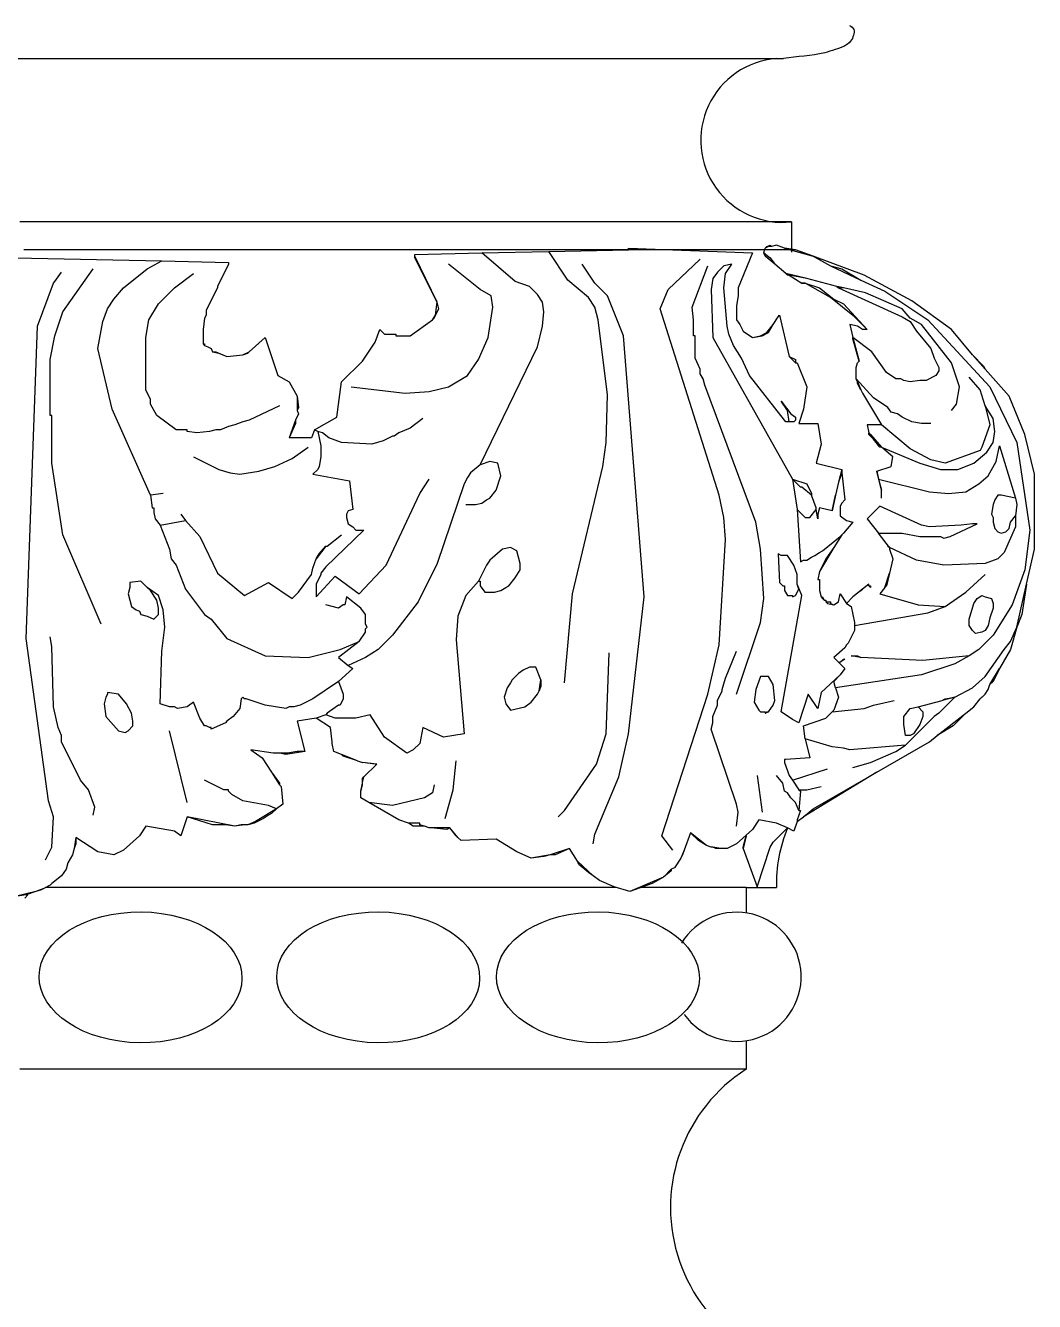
# Model space of a CAD drawing. Header units: millimetres. Extents: x 4238 to 14021, y -44 to 5418.
# Drawn here: x 4772.4 to 4939.1, y 1836.2 to 2047 of the extents above; entities that cross this region are included whole.
import ezdxf

# ---------------------------------------------------------------- set-up
doc = ezdxf.new("R2010")
doc.units = ezdxf.units.MM
doc.layers.add('cad-block.com', color=250, linetype='Continuous')

# ---------------------------------------------------------------- blocks, each defined once
blk = doc.blocks.new('street clock_side_cad-block.com')
at = {"color": 0}
for p, q in [((-126.17, 921.81), (126.17, 921.81)), ((127.5, 894.81), (0, 894.81)), ((127.5, 894.81), (127.5, 889.81)), ((128.16, 890.21), (0.66, 890.21)), ((76.32, 889.69), (87.37, 889.95)), ((87.37, 889.95), (100.53, 890.21)), ((90.53, 885.21), (87.37, 889.95)), ((100.53, 890.21), (100.53, 890.48)), ((100.53, 890.48), (121.05, 889.69)), ((122.9, 889.69), (123.16, 890.48)), ((123.69, 890.74), (123.16, 890.48)), ((123.16, 890.48), (123.42, 890.74)), ((123.42, 890.74), (123.95, 891)), ((124.21, 890.74), (123.69, 890.74)), ((123.95, 891), (124.21, 890.74)), ((125, 891), (124.21, 890.74)), ((126.32, 890.48), (125, 891)), ((126.32, 890.48), (131.06, 889.16)), ((128.16, 890.21), (126.32, 890.48)), ((131.06, 889.16), (128.16, 890.21)), ((-0.79, 888.9), (23.42, 888.37)), ((21.05, 887.06), (23.42, 888.37)), ((23.42, 888.37), (34.47, 888.11)), ((34.47, 887.85), (32.63, 884.16)), ((34.47, 888.11), (34.47, 887.85)), ((65.26, 889.43), (76.32, 889.69)), ((65.26, 889.16), (65.26, 889.43)), ((68.95, 881.53), (65.26, 889.16)), ((65.26, 888.9), (65.26, 889.16)), ((68.95, 881.53), (65.26, 888.9)), ((76.05, 883.64), (70.79, 887.85)), ((81.84, 884.95), (76.32, 889.69)), ((95, 884.69), (92.9, 887.85)), ((107.11, 883.64), (112.37, 888.64)), ((117.63, 887.85), (116.32, 887.58)), ((116.58, 886.27), (117.63, 887.85)), ((121.05, 889.69), (118.69, 883.9)), ((123.16, 889.16), (122.9, 889.69)), ((122.9, 889.69), (123.95, 888.9)), ((124.74, 887.85), (123.16, 889.16)), ((123.95, 888.9), (124.74, 887.85)), ((126.58, 886.27), (124.74, 887.85)), ((131.06, 889.16), (133.95, 887.58)), ((139.48, 886), (131.06, 889.16)), ((5.78, 884.95), (6.84, 886.53)), ((7.1, 879.95), (12.1, 887.06)), ((17.1, 883.9), (21.05, 887.06)), ((25.52, 883.9), (28.68, 886.27)), ((111.05, 880.74), (113.69, 887.58)), ((115.26, 886.53), (114.48, 885.48)), ((116.32, 887.58), (115.26, 886.53)), ((116.32, 883.9), (116.58, 886.27)), ((130, 885.48), (126.58, 886.27)), ((126.58, 886.27), (127.11, 886)), ((126.84, 886), (126.58, 886.27)), ((127.11, 886), (126.84, 886)), ((130, 885.48), (127.11, 886)), ((127.11, 886), (129.21, 884.69)), ((133.95, 887.58), (138.95, 885.21)), ((133.95, 887.58), (135.79, 887.06)), ((135.79, 887.06), (138.95, 885.21)), ((147.37, 881.79), (139.48, 886)), ((2.89, 877.58), (5.52, 884.69)), ((5.52, 884.69), (5.78, 884.95)), ((15.52, 882.06), (17.1, 883.9)), ((22.89, 881.27), (25.52, 883.9)), ((32.63, 883.9), (30.79, 880.21)), ((32.63, 884.16), (32.63, 883.9)), ((77.89, 882.58), (76.05, 883.64)), ((84.21, 884.16), (81.84, 884.95)), ((85.53, 882.85), (84.21, 884.16)), ((93.95, 882.32), (90.53, 885.21)), ((97.11, 882.58), (95, 884.69)), ((105.79, 880.48), (107.11, 883.64)), ((114.48, 885.48), (114.21, 883.64)), ((114.21, 883.64), (114.48, 875.74)), ((116.84, 877.58), (116.32, 883.9)), ((118.69, 883.9), (118.69, 882.58)), ((129.74, 884.69), (129.21, 884.69)), ((129.21, 884.69), (129.74, 884.69)), ((133.95, 882.32), (129.74, 884.69)), ((129.74, 884.69), (132.11, 883.9)), ((135, 884.16), (130, 885.48)), ((132.11, 883.9), (134.48, 882.06)), ((136.06, 883.9), (135, 884.16)), ((135, 884.16), (135.27, 883.9)), ((135.79, 883.9), (135.27, 883.9)), ((135.27, 883.9), (145.79, 879.16)), ((136.06, 883.9), (135.79, 883.9)), ((139.74, 883.11), (136.06, 883.9)), ((138.95, 885.21), (142.9, 883.37)), ((14.47, 880.48), (15.52, 882.06)), ((68.68, 879.42), (68.95, 881.53)), ((69.21, 880.48), (68.95, 881.53)), ((78.16, 880.74), (77.89, 882.58)), ((86.32, 881.53), (85.53, 882.85)), ((86.58, 879.95), (86.32, 881.53)), ((95, 880.74), (93.95, 882.32)), ((99.74, 876), (97.11, 882.58)), ((118.69, 882.58), (118.42, 881)), ((137.9, 879.16), (133.95, 882.32)), ((134.48, 882.06), (136.06, 881.27)), ((145.79, 880.48), (139.74, 883.11)), ((142.9, 883.37), (150, 878.64)), ((153.95, 877.06), (147.37, 881.79)), ((5.78, 876), (7.1, 879.95)), ((13.68, 878.37), (14.47, 880.48)), ((21.31, 878.64), (22.89, 881.27)), ((30.79, 879.42), (30.52, 878.9)), ((30.79, 880.21), (30.79, 879.42)), ((68.16, 878.64), (68.68, 879.42)), ((68.42, 878.9), (68.68, 879.42)), ((68.68, 879.42), (69.21, 880.48)), ((77.37, 875.74), (78.16, 880.74)), ((86.32, 877.58), (86.58, 879.95)), ((95.53, 878.64), (95, 880.74)), ((115.53, 849.69), (105.79, 880.48)), ((111.32, 878.64), (111.05, 880.74)), ((118.42, 881), (118.42, 878.64)), ((125.27, 879.16), (125.53, 879.42)), ((125.53, 879.42), (127.11, 872.58)), ((136.06, 881.27), (140, 877.06)), ((147.11, 878.9), (145.79, 880.48)), ((1.05, 826), (2.89, 877.58)), ((12.89, 873.9), (13.68, 878.37)), ((20.79, 875.74), (21.31, 878.64)), ((30.52, 878.9), (30.26, 877.06)), ((64.47, 876), (68.16, 878.64)), ((68.16, 878.64), (68.42, 878.9)), ((85.53, 874.16), (86.32, 877.58)), ((97.11, 866.27), (95.53, 878.64)), ((111.32, 876), (111.32, 878.64)), ((117.11, 876.27), (116.84, 877.58)), ((118.42, 878.64), (118.95, 877.85)), ((118.95, 877.85), (119.48, 876.79)), ((123.42, 876.53), (124.48, 877.85)), ((123.69, 876.53), (124.48, 877.85)), ((124.48, 877.85), (125.27, 879.16)), ((138.42, 877.58), (137.11, 877.85)), ((137.11, 877.85), (137.63, 875.74)), ((140, 877.06), (137.9, 879.16)), ((139.21, 877.06), (138.42, 877.58)), ((145.79, 879.16), (147.11, 878.37)), ((148.95, 877.85), (147.11, 878.9)), ((147.11, 878.37), (148.16, 876.79)), ((153.95, 871.53), (148.95, 877.85)), ((150, 878.64), (160.27, 867.58)), ((5, 872.06), (5.78, 876)), ((20.79, 867.06), (20.79, 875.74)), ((30.26, 877.06), (30.26, 874.69)), ((37.89, 873.37), (40.52, 875.74)), ((40.52, 875.74), (42.63, 869.42)), ((58.68, 874.95), (59.47, 877.06)), ((59.47, 877.06), (60.26, 876.27)), ((60.26, 876.27), (62.1, 876.27)), ((62.1, 876.27), (62.1, 876)), ((62.1, 876), (64.47, 876)), ((75.79, 872.06), (77.37, 875.74)), ((103.16, 832.84), (99.74, 876)), ((111.58, 876), (111.32, 876)), ((111.58, 872.32), (111.58, 876)), ((114.48, 875.74), (127.63, 852.32)), ((117.9, 874.42), (117.11, 876.27)), ((119.48, 876.79), (121.05, 875.74)), ((121.05, 875.74), (122.37, 876)), ((121.05, 875.74), (122.63, 876)), ((122.37, 876), (123.42, 876.53)), ((122.63, 876), (123.69, 876.53)), ((137.63, 875.48), (137.63, 875.74)), ((137.63, 875.74), (138.69, 871.79)), ((140.79, 873.37), (137.63, 875.74)), ((138.69, 871.79), (137.63, 875.48)), ((140, 877.06), (139.21, 877.06)), ((148.16, 876.79), (150.53, 873.9)), ((157.37, 872.85), (153.95, 877.06)), ((15.26, 863.9), (12.89, 873.9)), ((30.26, 874.69), (30.52, 874.42)), ((30.26, 874.69), (30.52, 874.69)), ((30.52, 874.69), (30.52, 874.42)), ((30.52, 874.42), (31.05, 874.16)), ((31.05, 874.16), (31.58, 873.9)), ((31.58, 873.9), (31.84, 873.37)), ((31.84, 873.37), (32.37, 873.37)), ((31.84, 873.37), (32.89, 873.11)), ((32.37, 873.37), (34.21, 872.58)), ((32.89, 873.11), (34.21, 872.58)), ((36.84, 872.85), (37.89, 873.37)), ((36.84, 872.85), (37.63, 873.11)), ((37.63, 873.11), (37.89, 873.37)), ((56.58, 871.79), (58.68, 874.95)), ((76.05, 854.69), (85.53, 874.16)), ((119.21, 872.32), (117.9, 874.42)), ((143.16, 869.95), (140.79, 873.37)), ((150.53, 873.9), (151.06, 872.32)), ((5, 862.84), (5, 872.06)), ((34.21, 872.58), (36.84, 872.85)), ((53.16, 868.37), (56.58, 871.79)), ((73.95, 869.42), (75.79, 872.06)), ((112.37, 870.48), (111.58, 872.32)), ((120.53, 869.42), (119.21, 872.32)), ((127.11, 872.58), (128.16, 872.06)), ((127.11, 872.58), (128.16, 871.53)), ((128.16, 872.06), (128.16, 871.53)), ((128.16, 871.53), (128.42, 871.53)), ((128.42, 871.53), (130, 867.58)), ((138.16, 870.74), (138.42, 871.53)), ((138.42, 871.53), (138.69, 871.79)), ((151.06, 872.32), (151.85, 870.74)), ((155.27, 867.58), (153.95, 871.53)), ((159.48, 870.48), (157.37, 872.85)), ((157.37, 872.85), (159.21, 871)), ((159.21, 871), (159.48, 870.48)), ((42.63, 869.42), (44.47, 868.37)), ((70.79, 867.58), (73.95, 869.42)), ((112.37, 869.69), (112.37, 870.48)), ((112.9, 868.9), (112.37, 869.69)), ((113.16, 867.85), (112.9, 868.9)), ((126.32, 862.06), (120.53, 869.42)), ((138.16, 868.9), (138.16, 870.74)), ((138.42, 868.37), (138.16, 868.9)), ((141.06, 865.74), (138.16, 868.9)), ((144.74, 868.9), (143.16, 869.95)), ((145.53, 868.9), (144.74, 868.9)), ((146.06, 868.63), (145.53, 868.9)), ((151.32, 869.42), (149.74, 868.63)), ((151.85, 870.21), (151.32, 869.42)), ((151.85, 870.74), (151.85, 870.21)), ((158.69, 867.06), (156.85, 869.16)), ((163.43, 866), (159.48, 870.48)), ((21.58, 865.48), (20.79, 867.06)), ((44.47, 868.37), (45.79, 866)), ((52.37, 862.58), (53.16, 868.37)), ((54.74, 867.58), (63.68, 866.53)), ((63.68, 866.53), (67.63, 866.79)), ((67.63, 866.79), (70.79, 867.58)), ((121.58, 845.21), (113.16, 867.85)), ((130, 867.58), (129.48, 863.9)), ((138.42, 868.11), (138.42, 868.37)), ((138.42, 868.37), (138.95, 867.06)), ((138.95, 867.06), (138.42, 868.11)), ((138.95, 867.06), (139.21, 866.53)), ((147.11, 868.37), (146.06, 868.63)), ((148.69, 868.63), (147.11, 868.37)), ((149.74, 868.63), (148.69, 868.63)), ((154.74, 864.69), (155.27, 867.58)), ((159.48, 864.42), (158.69, 867.06)), ((160.27, 867.58), (164.74, 858.37)), ((21.58, 864.69), (21.58, 865.48)), ((22.63, 862.84), (21.58, 864.69)), ((45.79, 866), (46.05, 864.16)), ((45.79, 866), (45.79, 863.63)), ((96.84, 858.37), (97.11, 866.27)), ((126.84, 863.63), (125.79, 865.21)), ((125.79, 865.21), (127.37, 863.11)), ((139.21, 866.53), (142.37, 861.27)), ((143.42, 864.16), (141.06, 865.74)), ((153.95, 863.63), (154.74, 864.69)), ((166.06, 859.69), (163.43, 866)), ((5.26, 862.84), (5, 862.84)), ((5.26, 854.95), (5.26, 862.84)), ((21.58, 849.69), (15.26, 863.9)), ((25.79, 860.48), (22.63, 862.84)), ((42.89, 864.42), (37.89, 862.06)), ((46.05, 863.11), (45.52, 862.06)), ((46.05, 864.16), (45.79, 863.63)), ((45.79, 863.63), (46.05, 863.11)), ((48.68, 860.48), (52.37, 862.58)), ((127.11, 861.79), (126.84, 863.63)), ((127.37, 863.11), (128.16, 862.58)), ((128.16, 862.58), (128.16, 862.06)), ((129.48, 863.9), (128.69, 861.53)), ((143.95, 863.37), (143.42, 864.16)), ((145, 863.11), (143.95, 863.37)), ((145.79, 862.58), (145, 863.11)), ((147.37, 861.79), (145.79, 862.58)), ((159.48, 864.42), (160.27, 861.27)), ((160.79, 862.32), (159.48, 864.42)), ((27.63, 860.48), (25.79, 860.48)), ((27.63, 860.21), (27.63, 860.48)), ((32.37, 860.48), (31.31, 860.21)), ((33.15, 860.48), (32.37, 860.48)), ((34.47, 861), (33.15, 860.48)), ((35.52, 861.27), (34.47, 861)), ((36.84, 861.79), (35.52, 861.27)), ((37.89, 862.06), (36.84, 861.79)), ((45.52, 862.06), (44.47, 859.16)), ((45.52, 861.53), (44.47, 859.16)), ((45.52, 862.06), (45.52, 861.53)), ((48.68, 860.48), (48.16, 859.16)), ((49.21, 860.21), (48.68, 860.48)), ((64.47, 860.74), (62.63, 859.95)), ((66.58, 862.32), (64.47, 860.74)), ((126.58, 861.79), (126.32, 862.06)), ((127.11, 861.79), (126.58, 861.79)), ((127.9, 861.79), (127.11, 861.79)), ((128.16, 862.06), (127.9, 861.79)), ((128.69, 861.53), (131.84, 861.53)), ((131.84, 861.53), (132.37, 858.11)), ((142.37, 861.27), (140, 861.27)), ((140, 861.27), (140.27, 859.95)), ((147.11, 857.32), (142.37, 861.27)), ((148.95, 861.53), (147.37, 861.79)), ((150.53, 861.53), (148.95, 861.53)), ((160.27, 861.27), (158.95, 857.58)), ((161.06, 860.21), (160.79, 862.32)), ((29.21, 859.95), (27.63, 860.21)), ((31.31, 860.21), (29.21, 859.95)), ((48.16, 859.16), (44.47, 859.16)), ((49.21, 860.21), (49.73, 857.84)), ((50, 859.95), (49.21, 860.21)), ((51.05, 859.16), (50, 859.95)), ((53.16, 858.37), (51.05, 859.16)), ((58.16, 858.11), (53.16, 858.37)), ((60, 858.63), (58.16, 858.11)), ((61.58, 859.42), (60, 858.63)), ((61.84, 859.42), (61.58, 859.42)), ((62.63, 859.95), (61.84, 859.42)), ((96.32, 854.42), (96.84, 858.37)), ((140.27, 859.69), (140.27, 859.95)), ((140.27, 859.95), (140.53, 859.69)), ((141.06, 858.9), (140.27, 859.69)), ((140.53, 859.69), (142.37, 857.58)), ((142.11, 857.58), (141.06, 858.9)), ((159.74, 856.79), (160.79, 858.37)), ((160.79, 858.37), (161.06, 860.21)), ((164.74, 858.37), (166.85, 843.9)), ((167.64, 853.11), (166.06, 859.69)), ((45, 855.74), (47.63, 857.58)), ((49.73, 857.84), (49.73, 856)), ((132.37, 858.11), (131.58, 854.95)), ((142.37, 857.58), (142.11, 857.58)), ((144.21, 856), (142.37, 857.58)), ((142.37, 857.58), (148.69, 854.95)), ((150.53, 855.48), (147.11, 857.32)), ((158.69, 857.06), (152.9, 854.95)), ((157.64, 854.95), (159.74, 856.79)), ((158.95, 857.58), (158.69, 857.06)), ((161.32, 855.21), (161.85, 857.84)), ((161.85, 857.84), (164.48, 849.16)), ((7.1, 843.11), (5.26, 854.95)), ((28.68, 856), (32.89, 853.9)), ((39.47, 853.63), (42.1, 854.42)), ((42.1, 854.42), (45, 855.74)), ((49.47, 854.42), (49.21, 853.9)), ((49.73, 856), (49.47, 854.42)), ((76.05, 854.69), (74.47, 853.37)), ((77.63, 855.21), (76.05, 854.69)), ((78.95, 854.95), (77.63, 855.21)), ((79.47, 852.84), (78.95, 854.95)), ((91.32, 833.37), (96.32, 854.42)), ((131.58, 854.95), (135.79, 853.9)), ((141.58, 853.63), (143.95, 854.42)), ((143.95, 854.42), (144.21, 856)), ((148.69, 854.95), (152.11, 853.9)), ((152.9, 854.95), (150.53, 855.48)), ((155, 853.9), (157.64, 854.95)), ((160, 852.84), (161.32, 855.21)), ((32.89, 853.9), (34.73, 853.37)), ((34.73, 853.37), (36.31, 853.11)), ((36.31, 853.11), (39.47, 853.63)), ((49.21, 853.9), (48.42, 853.11)), ((48.42, 853.11), (54.47, 852.05)), ((54.47, 852.05), (55, 847.32)), ((66.05, 849.95), (67.63, 852.32)), ((73.95, 852.58), (73.42, 851.53)), ((74.47, 853.37), (73.95, 852.58)), ((78.68, 850.48), (79.47, 852.84)), ((128.95, 851), (127.63, 852.32)), ((127.63, 852.32), (130, 851.53)), ((127.63, 852.32), (128.42, 847.32)), ((135.27, 851.79), (134.74, 849.69)), ((135.79, 853.9), (135.27, 851.79)), ((135.79, 853.37), (135.27, 851.79)), ((135.79, 853.9), (135.79, 853.37)), ((135.79, 853.37), (136.32, 848.9)), ((142.37, 850.48), (141.58, 853.63)), ((141.58, 853.63), (141.85, 852.32)), ((141.85, 852.32), (150.27, 850.21)), ((141.85, 852.32), (142.37, 850.48)), ((152.11, 853.9), (155, 853.9)), ((158.43, 851.53), (160, 852.84)), ((167.64, 840.74), (167.64, 853.11)), ((23.68, 849.95), (21.58, 849.69)), ((21.58, 849.69), (21.84, 847.58)), ((60.52, 838.11), (66.05, 849.95)), ((73.42, 851.53), (68.95, 838.37)), ((77.63, 849.16), (78.68, 850.48)), ((116.32, 846), (115.53, 849.69)), ((129.21, 851), (128.95, 851)), ((130.79, 849.69), (129.21, 851)), ((130, 851.53), (130.79, 849.95)), ((130.79, 849.95), (130.79, 849.69)), ((131.58, 847.58), (130.79, 849.69)), ((134.21, 847.05), (134.74, 849.69)), ((134.74, 849.69), (134.21, 847.05)), ((142.37, 849.16), (142.37, 850.48)), ((150.27, 850.21), (153.43, 849.95)), ((153.43, 849.95), (156.32, 850.21)), ((156.32, 850.21), (158.43, 851.53)), ((161.58, 849.69), (161.06, 848.9)), ((162.11, 849.69), (161.58, 849.69)), ((164.48, 849.16), (162.11, 849.69)), ((21.84, 847.58), (22.1, 847.58)), ((22.1, 847.58), (22.1, 846.79)), ((73.68, 848.11), (75.26, 848.11)), ((75.26, 848.11), (76.32, 848.37)), ((76.32, 848.37), (77.1, 848.9)), ((77.1, 848.9), (77.63, 849.16)), ((131.58, 847.32), (131.58, 847.58)), ((132.11, 847.58), (131.84, 846.53)), ((134.21, 847.05), (132.11, 847.58)), ((135.79, 848.37), (135.53, 847.84)), ((135.53, 847.84), (135.53, 846.26)), ((136.32, 848.9), (135.79, 848.37)), ((142.11, 847.84), (140, 845.74)), ((148.95, 844.69), (142.11, 847.84)), ((160.79, 848.11), (160.53, 846.53)), ((161.06, 848.9), (160.79, 848.11)), ((164.48, 849.16), (164.74, 848.11)), ((164.74, 848.11), (164.48, 846.26)), ((22.1, 846.79), (22.36, 845.74)), ((22.36, 845.74), (23.15, 844.69)), ((23.15, 844.69), (27.37, 845.48)), ((26.58, 846.53), (27.37, 845.48)), ((27.37, 845.48), (29.73, 842.84)), ((54.21, 847.05), (53.95, 846.53)), ((53.95, 846.53), (53.95, 846)), ((53.95, 846), (54.21, 844.95)), ((55, 847.32), (54.21, 847.05)), ((116.58, 842.32), (116.32, 846)), ((128.42, 847.32), (129.74, 846)), ((128.42, 847.32), (128.95, 838.63)), ((129.74, 846), (130.53, 846)), ((130.53, 846), (131.58, 847.32)), ((131.84, 845.74), (131.58, 847.32)), ((131.84, 846.53), (131.84, 845.74)), ((131.84, 845.74), (131.84, 846.53)), ((135.53, 846.26), (136.58, 845.48)), ((136.58, 845.48), (137.63, 845.21)), ((140, 845.74), (141.85, 843.37)), ((160.53, 846.53), (160.79, 846)), ((160.79, 846), (160.79, 845.21)), ((163.69, 845.21), (164.48, 846.26)), ((164.48, 846.26), (164.48, 844.42)), ((23.15, 844.69), (24.73, 840.74)), ((56.84, 843.9), (50.52, 837.84)), ((54.21, 844.95), (55, 844.42)), ((55, 844.42), (55.52, 843.9)), ((55.52, 843.9), (56.84, 843.9)), ((122.37, 840.74), (121.58, 845.21)), ((136.06, 843.37), (135.79, 843.11)), ((137.63, 845.21), (136.06, 843.37)), ((143.69, 841), (141.85, 843.37)), ((141.85, 843.37), (145.79, 843.37)), ((145.79, 843.37), (148.69, 842.84)), ((150.27, 844.42), (148.95, 844.69)), ((155.53, 844.69), (150.27, 844.42)), ((153.69, 842.84), (158.16, 844.95)), ((157.37, 844.95), (155.53, 844.69)), ((158.16, 844.95), (157.37, 844.95)), ((160.79, 845.21), (161.06, 844.16)), ((161.06, 844.16), (161.58, 843.63)), ((161.58, 843.63), (162.11, 843.37)), ((162.11, 843.37), (162.9, 843.63)), ((164.48, 844.42), (162.64, 840.21)), ((162.9, 843.63), (163.43, 844.16)), ((163.43, 844.16), (163.69, 845.21)), ((166.85, 843.9), (166.06, 837.32)), ((13.42, 828.37), (7.1, 843.11)), ((29.73, 842.84), (32.63, 836.79)), ((50.52, 841.26), (48.95, 839.16)), ((49.47, 839.95), (50.52, 841.26)), ((50.52, 841.26), (50.79, 841.26)), ((50.79, 841.26), (53.16, 843.11)), ((115.53, 824.95), (116.58, 842.32)), ((132.63, 840.48), (135.53, 842.84)), ((135.79, 843.11), (134.48, 841)), ((135.53, 842.84), (135.79, 843.11)), ((143.69, 841), (143.42, 841.26)), ((143.42, 841.26), (143.69, 841)), ((148.69, 842.84), (152.11, 842.84)), ((152.11, 842.84), (152.64, 842.58)), ((152.64, 842.58), (153.69, 842.84)), ((24.73, 840.74), (25, 839.16)), ((25, 839.16), (25.79, 838.11)), ((48.68, 838.37), (48.95, 839.16)), ((48.95, 839.16), (49.47, 839.95)), ((79.74, 840.74), (77.63, 838.9)), ((81.05, 841), (79.74, 840.74)), ((82.11, 840.48), (81.05, 841)), ((82.63, 838.37), (82.11, 840.48)), ((122.9, 832.58), (122.37, 840.74)), ((125.79, 839.69), (125.27, 839.95)), ((125.27, 839.95), (125.53, 835.21)), ((126.84, 839.69), (125.79, 839.69)), ((127.9, 838.11), (126.84, 839.69)), ((130, 838.9), (130.79, 839.42)), ((130.79, 839.42), (131.32, 839.69)), ((131.32, 839.69), (132.11, 840.21)), ((134.48, 841), (132.11, 837.05)), ((132.11, 840.21), (132.63, 840.48)), ((133.16, 839.16), (132.37, 837.58)), ((134.48, 841), (133.16, 839.16)), ((143.69, 841), (143.69, 840.74)), ((148.16, 838.9), (143.69, 841)), ((143.69, 840.74), (144.21, 839.16)), ((144.21, 839.16), (143.69, 836.79)), ((161.58, 839.16), (159.48, 838.37)), ((162.64, 840.21), (161.58, 839.16)), ((166.32, 834.95), (167.64, 840.74)), ((25.79, 838.11), (27.37, 834.16)), ((48.16, 836.53), (48.42, 837.58)), ((48.42, 837.58), (48.68, 838.37)), ((50.52, 837.84), (49.73, 836.79)), ((56.05, 833.37), (60.52, 838.11)), ((68.95, 838.37), (65.79, 832.05)), ((77.1, 838.11), (75.79, 835.47)), ((77.63, 838.9), (77.1, 838.11)), ((81.84, 836), (82.63, 837.32)), ((82.63, 837.32), (82.63, 838.37)), ((128.42, 836.53), (127.9, 838.11)), ((128.95, 838.63), (129.48, 838.9)), ((129.48, 838.9), (130, 838.9)), ((132.11, 837.05), (131.84, 835.74)), ((132.37, 837.58), (132.11, 837.05)), ((152.64, 838.11), (148.16, 838.9)), ((159.48, 838.37), (152.64, 838.11)), ((166.06, 837.32), (163.95, 831.53)), ((20, 835.47), (18.15, 835.21)), ((18.15, 835.21), (18.15, 834.42)), ((21.05, 834.42), (20, 835.47)), ((32.63, 836.79), (37.1, 833.11)), ((37.1, 833.11), (41.05, 835.21)), ((41.05, 835.21), (45, 832.58)), ((46.05, 833.63), (48.16, 836.53)), ((49.73, 836.53), (48.95, 834.95)), ((48.95, 832.84), (52.1, 836.26)), ((48.95, 834.95), (48.95, 832.84)), ((49.73, 836.79), (49.73, 836.53)), ((52.1, 836.26), (56.05, 833.37)), ((75.79, 835.47), (73.68, 833.11)), ((75.79, 835.47), (76.05, 835.47)), ((76.05, 835.47), (76.05, 834.69)), ((80.79, 834.69), (81.84, 836)), ((125.53, 835.21), (126.05, 834.69)), ((128.42, 835.21), (128.42, 836.53)), ((128.42, 834.95), (128.42, 835.21)), ((128.42, 834.95), (128.42, 835.21)), ((129.21, 833.11), (128.42, 834.95)), ((128.69, 834.16), (128.42, 834.95)), ((131.84, 835.74), (132.11, 835.74)), ((132.11, 835.74), (132.11, 833.9)), ((140.27, 834.95), (139.21, 834.16)), ((140.27, 834.69), (140.27, 834.95)), ((142.9, 834.42), (143.69, 836.79)), ((143.69, 836.79), (143.16, 834.69)), ((156.32, 833.63), (159.48, 836.53)), ((164.74, 827.84), (166.32, 834.95)), ((166.32, 834.95), (165.53, 829.95)), ((18.15, 834.42), (17.89, 833.37)), ((17.89, 833.37), (18.42, 831.26)), ((22.89, 833.11), (21.05, 834.42)), ((21.58, 833.9), (21.05, 834.42)), ((22.63, 832.32), (21.58, 833.9)), ((23.68, 830.74), (22.89, 833.11)), ((27.37, 834.16), (30.52, 829.95)), ((45, 832.58), (46.05, 833.63)), ((53.95, 832.84), (53.68, 831.53)), ((56.31, 831), (53.95, 832.84)), ((73.68, 833.11), (72.37, 829.69)), ((76.05, 834.69), (76.84, 833.63)), ((76.84, 833.63), (78.42, 833.63)), ((78.42, 833.63), (79.47, 833.9)), ((79.47, 833.9), (80.26, 834.42)), ((80.26, 834.42), (80.79, 834.69)), ((90, 818.63), (91.32, 833.37)), ((100.53, 810.21), (103.16, 832.84)), ((125.79, 813.89), (129.21, 833.11)), ((126.05, 834.69), (126.32, 834.69)), ((126.32, 834.69), (126.32, 833.9)), ((126.32, 833.9), (126.84, 833.11)), ((126.84, 833.11), (127.63, 833.11)), ((127.63, 833.11), (127.63, 832.84)), ((127.63, 832.84), (128.16, 833.11)), ((128.16, 833.11), (128.69, 834.16)), ((132.11, 833.9), (132.37, 832.84)), ((132.37, 832.84), (132.63, 832.84)), ((132.37, 832.84), (132.63, 832.58)), ((132.63, 832.84), (132.9, 832.32)), ((135.27, 832.05), (135.53, 833.37)), ((135.53, 833.37), (136.58, 831.79)), ((136.58, 831.79), (137.63, 832.84)), ((139.21, 834.16), (137.63, 832.84)), ((137.63, 832.84), (138.16, 833.37)), ((138.16, 833.37), (139.21, 834.16)), ((140.27, 834.69), (140.53, 834.69)), ((140.53, 834.42), (140.27, 834.69)), ((140.53, 834.69), (140.53, 834.42)), ((142.9, 834.42), (142.11, 833.37)), ((142.11, 833.37), (148.42, 831.53)), ((143.16, 834.69), (142.9, 834.42)), ((152.9, 831.26), (156.32, 833.63)), ((158.16, 832.58), (158.95, 833.11)), ((158.95, 833.11), (159.48, 832.84)), ((159.48, 832.84), (160.53, 832.58)), ((18.42, 831.26), (19.21, 830.74)), ((19.21, 830.74), (19.73, 830.47)), ((22.89, 831), (22.63, 832.32)), ((22.89, 829.95), (22.89, 831)), ((23.94, 827.84), (23.68, 830.74)), ((52.63, 831), (50.52, 831.53)), ((53.42, 831.53), (52.63, 831)), ((53.68, 831.53), (53.42, 831.53)), ((57.1, 829.95), (56.31, 831)), ((65.79, 832.05), (61.58, 826.53)), ((122.37, 828.63), (122.9, 832.58)), ((132.63, 832.58), (132.9, 832.32)), ((132.9, 832.32), (133.16, 832.32)), ((133.16, 832.32), (133.16, 832.05)), ((133.16, 832.05), (133.42, 831.79)), ((133.16, 832.05), (133.95, 832.05)), ((133.42, 831.79), (134.48, 831.53)), ((133.95, 832.05), (133.95, 831.79)), ((133.95, 831.79), (134.48, 831.53)), ((134.48, 831.53), (135.27, 832.05)), ((136.58, 831.79), (137.37, 831.26)), ((137.37, 831.26), (137.9, 828.63)), ((148.42, 831.53), (152.9, 831.26)), ((150, 830.21), (152.9, 831.26)), ((150.79, 830.47), (152.9, 831.26)), ((156.85, 829.16), (157.64, 831.79)), ((157.64, 831.79), (158.16, 832.58)), ((160.79, 831), (160.27, 829.42)), ((160.53, 832.58), (160.79, 831.79)), ((160.79, 831.79), (160.79, 831)), ((163.95, 831.53), (160.79, 826.53)), ((19.73, 830.47), (20, 829.95)), ((20, 829.95), (21.05, 829.69)), ((21.05, 829.69), (22.1, 829.16)), ((22.1, 829.16), (22.89, 829.95)), ((30.52, 829.95), (31.58, 829.16)), ((31.58, 829.16), (34.21, 826)), ((57.1, 828.37), (57.1, 829.95)), ((72.37, 829.69), (72.1, 825.74)), ((118.42, 816.79), (122.37, 828.63)), ((137.9, 828.11), (150, 830.21)), ((137.9, 828.63), (137.9, 828.11)), ((150, 830.21), (150.79, 830.47)), ((156.85, 828.11), (156.85, 829.16)), ((160.27, 829.42), (160, 828.11)), ((165.53, 829.95), (164.74, 827.84)), ((23.42, 823.9), (23.94, 827.84)), ((56.05, 825.47), (57.1, 827.05)), ((57.37, 827.84), (57.1, 828.37)), ((57.1, 827.58), (57.37, 827.84)), ((57.1, 827.05), (57.1, 827.58)), ((61.58, 826.53), (59.21, 824.16)), ((137.9, 827.32), (136.85, 825.21)), ((137.9, 828.11), (137.9, 827.32)), ((157.37, 827.32), (156.85, 828.11)), ((157.9, 826.79), (157.37, 827.32)), ((158.95, 827.05), (157.9, 826.79)), ((160.79, 826.53), (158.43, 824.16)), ((159.48, 827.32), (158.95, 827.05)), ((160, 828.11), (159.48, 827.32)), ((163.69, 825.47), (164.74, 827.84)), ((164.74, 827.84), (163.69, 824.16)), ((4.73, 799.16), (1.05, 826)), ((5.26, 824.68), (5, 826.26)), ((5.52, 814.68), (5.26, 824.68)), ((34.21, 826), (40.52, 823.11)), ((56.05, 825.47), (52.63, 822.84)), ((52.89, 824.16), (56.05, 825.47)), ((72.1, 825.74), (73.42, 810.21)), ((113.69, 816.79), (115.53, 824.95)), ((136.32, 824.42), (134.48, 822.84)), ((136.58, 824.95), (136.32, 824.42)), ((136.85, 825.21), (136.58, 824.95)), ((162.64, 824.16), (163.69, 825.47)), ((23.15, 815.21), (23.42, 823.9)), ((40.52, 823.11), (47.63, 822.84)), ((47.63, 822.84), (52.89, 824.16)), ((52.63, 822.84), (54.21, 821.53)), ((57.1, 822.84), (54.21, 821.53)), ((59.21, 824.16), (57.1, 822.84)), ((96.84, 810.21), (97.37, 823.63)), ((116.58, 819.42), (118.42, 823.9)), ((134.48, 822.84), (135.27, 822.05)), ((136.32, 822.58), (135.53, 822.05)), ((135.53, 822.05), (136.06, 822.58)), ((136.06, 822.58), (136.32, 822.58)), ((138.95, 822.84), (137.37, 823.11)), ((137.37, 823.11), (138.42, 823.11)), ((138.42, 823.11), (138.95, 822.84)), ((149.21, 822.32), (138.95, 822.84)), ((156.85, 823.11), (149.21, 822.32)), ((156.85, 823.11), (154.48, 821.79)), ((158.43, 824.16), (156.85, 823.11)), ((159.48, 819.68), (162.64, 824.16)), ((159.48, 819.68), (162.64, 824.16)), ((163.69, 824.16), (161.85, 821)), ((55, 821), (52.63, 818.89)), ((54.21, 821.53), (55, 821)), ((82.37, 820.21), (81.32, 819.16)), ((83.16, 820.74), (82.37, 820.21)), ((84.21, 821.26), (83.16, 820.74)), ((85.26, 821.26), (84.21, 821.26)), ((86.05, 819.16), (85.26, 821.26)), ((135.27, 822.05), (135.53, 822.05)), ((135.27, 822.05), (136.32, 821)), ((136.32, 821), (135.53, 819.95)), ((154.48, 821.79), (148.95, 819.95)), ((160.27, 818.37), (161.85, 821)), ((161.85, 821), (160.79, 818.89)), ((52.63, 818.89), (48.42, 816)), ((52.63, 818.89), (53.42, 816.79)), ((81.05, 818.63), (80.53, 817.84)), ((81.32, 819.16), (81.05, 818.63)), ((85.79, 817.32), (86.05, 819.16)), ((86.05, 818.11), (85.79, 817.32)), ((86.05, 819.16), (86.05, 818.11)), ((116.05, 817.58), (116.58, 819.42)), ((122.37, 819.68), (121.58, 817.58)), ((123.69, 819.68), (122.37, 819.68)), ((124.48, 818.37), (123.69, 819.68)), ((124.74, 815.74), (124.48, 818.37)), ((135.53, 819.95), (132.37, 817.05)), ((134.48, 818.89), (135.53, 819.95)), ((134.74, 817.84), (134.48, 818.89)), ((148.95, 819.95), (134.74, 817.84)), ((157.37, 817.84), (159.48, 819.68)), ((160, 817.58), (160.27, 818.37)), ((160.79, 818.89), (160.27, 818.37)), ((14.21, 816.26), (13.94, 815.21)), ((14.47, 816.79), (14.21, 816.26)), ((16.31, 816.79), (14.47, 817.05)), ((14.47, 817.05), (14.47, 816.79)), ((17.63, 815.21), (16.31, 816.79)), ((36.58, 816), (36.31, 814.42)), ((36.84, 816.26), (36.58, 816)), ((36.84, 816.26), (37.1, 816)), ((37.1, 816), (36.84, 816.26)), ((37.37, 816), (37.1, 816)), ((40.52, 814.95), (37.37, 816)), ((48.42, 816), (46.31, 814.95)), ((53.42, 816), (52.89, 814.95)), ((53.42, 816.79), (53.42, 816)), ((80.53, 817.84), (80, 816.26)), ((80, 816.26), (80.26, 815.21)), ((84.47, 815.47), (85.53, 816.79)), ((85.53, 816.79), (85.79, 817.32)), ((106.05, 793.37), (113.69, 816.79)), ((115.26, 815.74), (116.05, 817.32)), ((116.05, 817.32), (116.05, 817.58)), ((121.58, 817.58), (121.32, 815.47)), ((130.27, 816.79), (128.69, 812.05)), ((131.84, 814.42), (130.27, 816.79)), ((132.37, 817.05), (131.84, 814.42)), ((135.27, 816.26), (134.48, 814.16)), ((134.74, 817.84), (135.27, 816.26)), ((154.48, 816.26), (151.85, 813.63)), ((154.48, 816.26), (152.37, 815.74)), ((152.37, 815.74), (152.9, 816)), ((152.9, 816), (154.48, 816.26)), ((154.48, 816.26), (157.37, 817.84)), ((157.64, 814.68), (158.69, 816)), ((158.69, 816), (159.48, 816.79)), ((159.21, 816.53), (158.69, 816)), ((159.48, 816.79), (159.21, 816.53)), ((159.48, 816.79), (160, 817.58)), ((6.31, 811.26), (5.52, 814.68)), ((13.94, 815.21), (14.21, 813.11)), ((18.42, 813.63), (17.63, 815.21)), ((24.73, 814.68), (23.15, 815.21)), ((25.52, 814.68), (24.73, 814.68)), ((26.05, 814.42), (25.52, 814.68)), ((27.63, 814.68), (26.05, 814.42)), ((28.68, 815.47), (27.63, 814.68)), ((29.73, 812.84), (28.68, 815.47)), ((36.31, 814.42), (35.26, 813.11)), ((43.94, 814.42), (40.52, 814.95)), ((44.47, 814.68), (43.94, 814.42)), ((45.26, 814.68), (44.47, 814.68)), ((46.31, 814.95), (45.26, 814.68)), ((52.63, 814.95), (50.79, 813.63)), ((52.89, 814.95), (52.63, 814.95)), ((80.26, 815.21), (81.05, 814.16)), ((81.05, 814.16), (83.42, 814.68)), ((83.42, 814.68), (84.47, 815.47)), ((114.48, 813.11), (115.26, 814.95)), ((115.26, 814.95), (115.26, 815.74)), ((121.32, 815.47), (122.11, 814.16)), ((122.11, 814.16), (122.37, 813.89)), ((122.37, 813.89), (123.16, 813.89)), ((123.16, 813.63), (123.42, 813.89)), ((123.16, 813.63), (123.69, 813.89)), ((123.16, 813.89), (123.16, 813.63)), ((123.42, 813.89), (123.69, 813.89)), ((123.69, 813.89), (124.48, 814.95)), ((124.48, 814.95), (124.74, 815.74)), ((127.63, 812.58), (125.79, 813.89)), ((133.16, 812.84), (134.21, 813.89)), ((134.21, 813.89), (139.48, 814.42)), ((134.48, 814.16), (134.21, 813.89)), ((139.48, 814.42), (141.06, 814.95)), ((141.06, 814.95), (144.48, 815.74)), ((146.06, 813.11), (147.11, 814.42)), ((147.11, 814.42), (148.42, 814.68)), ((148.42, 814.68), (152.37, 815.74)), ((148.42, 814.68), (149.21, 813.89)), ((149.21, 813.89), (149.21, 813.11)), ((156.32, 813.63), (157.64, 814.68)), ((14.21, 813.11), (16.31, 810.74)), ((18.68, 812.32), (18.42, 813.63)), ((18.68, 811.53), (18.68, 812.32)), ((30.52, 811.53), (29.73, 812.84)), ((33.94, 812.05), (31.58, 811)), ((34.21, 812.32), (33.94, 812.05)), ((35.26, 813.11), (34.21, 812.32)), ((48.95, 812.84), (45.79, 812.32)), ((45.79, 812.32), (47.1, 807.32)), ((50.52, 813.37), (48.95, 812.84)), ((51.31, 811.26), (48.95, 812.84)), ((50.79, 813.63), (50.52, 813.37)), ((52.1, 812.84), (50.52, 813.37)), ((55.52, 812.84), (52.1, 812.84)), ((57.89, 813.37), (55.52, 812.84)), ((60.26, 809.68), (57.89, 813.37)), ((114.21, 811), (114.48, 812.05)), ((114.48, 812.05), (114.48, 813.11)), ((128.69, 812.05), (127.63, 812.58)), ((129.48, 811.53), (133.16, 812.84)), ((146.06, 811.79), (146.06, 813.11)), ((146.32, 809.95), (146.06, 811.79)), ((151.06, 813.11), (146.32, 808.37)), ((148.69, 811.79), (147.64, 810.21)), ((149.21, 813.11), (148.69, 811.79)), ((151.85, 813.63), (151.06, 813.11)), ((151.58, 809.95), (156.32, 813.63)), ((156.32, 813.63), (154.21, 811.53)), ((6.84, 809.95), (6.31, 811.26)), ((6.84, 808.89), (6.84, 809.95)), ((16.31, 810.74), (17.36, 810.47)), ((17.36, 810.47), (17.89, 810.74)), ((17.89, 810.74), (18.68, 811.53)), ((27.63, 798.89), (24.73, 810.74)), ((30.79, 811.53), (30.52, 811.53)), ((31.31, 811.26), (30.79, 811.53)), ((31.58, 811.26), (31.31, 811.26)), ((31.58, 811), (31.58, 811.26)), ((51.58, 808.89), (51.31, 811.26)), ((63.95, 807.05), (60.26, 809.68)), ((66.58, 811.26), (66.05, 808.63)), ((70, 809.68), (66.58, 811.26)), ((73.42, 810.21), (70, 809.68)), ((95.26, 805.21), (96.84, 810.21)), ((98.95, 803.1), (100.53, 810.21)), ((118.42, 798.63), (114.21, 811)), ((129.74, 809.42), (129.48, 811.53)), ((147.11, 809.95), (146.32, 809.95)), ((147.64, 810.21), (147.11, 809.95)), ((150.27, 808.89), (151.58, 809.95)), ((154.21, 811.53), (151.58, 809.95)), ((10, 802.58), (6.84, 808.89)), ((41.84, 807.05), (38.16, 807.58)), ((38.16, 807.58), (40, 806.26)), ((51.58, 808.63), (51.58, 808.89)), ((51.84, 807.32), (51.58, 808.63)), ((65, 807.58), (63.95, 807.05)), ((66.05, 808.63), (65, 807.58)), ((129.74, 809.42), (130.53, 806.26)), ((134.21, 808.1), (129.74, 809.42)), ((136.06, 807.84), (134.21, 808.1)), ((137.11, 807.58), (136.06, 807.84)), ((146.32, 808.37), (137.11, 807.58)), ((141.58, 803.89), (150.27, 808.89)), ((144.74, 807.32), (146.32, 808.37)), ((40, 806.26), (41.58, 803.89)), ((42.89, 807.05), (41.84, 807.05)), ((43.94, 806.79), (42.89, 807.05)), ((44.21, 807.05), (42.89, 807.05)), ((47.1, 807.32), (43.94, 806.79)), ((45.79, 807.32), (44.21, 807.05)), ((47.1, 807.32), (45.79, 807.32)), ((53.16, 806.79), (51.84, 807.32)), ((53.42, 806.53), (53.16, 806.79)), ((55.79, 805.74), (53.16, 806.79)), ((55.79, 805.74), (53.42, 806.53)), ((55.79, 805.74), (56.58, 805.47)), ((58.95, 805.21), (56.58, 805.47)), ((58.68, 805.21), (56.58, 805.47)), ((71.58, 801), (72.1, 805.74)), ((126.58, 806), (126.32, 806)), ((126.32, 806), (126.32, 805.47)), ((126.32, 805.47), (127.11, 803.37)), ((130.53, 806.26), (126.58, 806)), ((137.63, 804.68), (140.53, 805.47)), ((140.53, 805.47), (144.74, 807.32)), ((41.58, 803.89), (42.89, 801.79)), ((41.58, 803.89), (42.89, 802.05)), ((56.84, 803.1), (58.95, 805.21)), ((58.95, 805.21), (58.68, 805.21)), ((90, 797.58), (95.26, 805.21)), ((121.84, 803.37), (122.63, 797.31)), ((126.05, 802.05), (125, 803.37)), ((127.11, 803.37), (127.63, 802.58)), ((127.63, 802.58), (133.42, 804.42)), ((141.58, 803.89), (129.48, 796.53)), ((131.06, 797.84), (141.58, 803.89)), ((11.31, 801), (10, 802.58)), ((33.68, 801), (30.52, 802.58)), ((42.89, 802.05), (42.89, 801.79)), ((42.89, 801.79), (43.16, 801.53)), ((43.16, 801.53), (43.42, 798.63)), ((56.31, 800.74), (56.58, 802.05)), ((56.31, 800.74), (56.58, 801.79)), ((56.58, 802.32), (56.84, 803.1)), ((56.58, 802.84), (56.84, 803.1)), ((56.58, 802.32), (56.58, 802.84)), ((56.58, 802.05), (56.58, 802.32)), ((56.58, 801.79), (56.58, 802.05)), ((68.42, 801.79), (68.16, 800.47)), ((95, 793.63), (98.95, 803.1)), ((126.32, 800.74), (126.05, 802.05)), ((127.63, 802.58), (128.69, 801)), ((130, 801), (132.37, 801.53)), ((5.52, 796.53), (4.73, 799.16)), ((12.36, 798.1), (11.31, 801)), ((34.47, 801), (33.68, 801)), ((34.47, 800.74), (34.47, 801)), ((35, 800.21), (34.47, 800.74)), ((36.84, 799.16), (35, 800.21)), ((41.05, 798.37), (36.84, 799.16)), ((56.31, 799.68), (56.31, 800.74)), ((57.63, 798.89), (56.31, 799.68)), ((66.84, 799.68), (61.58, 798.37)), ((68.16, 800.47), (66.84, 799.68)), ((70.26, 796.26), (71.58, 801)), ((126.84, 800.47), (126.32, 800.74)), ((127.37, 799.68), (126.84, 800.47)), ((128.16, 798.89), (127.37, 799.68)), ((128.69, 801), (130, 801)), ((128.69, 801), (128.95, 800.74)), ((128.95, 800.74), (128.69, 797.58)), ((12.1, 796.79), (12.36, 798.1)), ((42.37, 797.84), (38.94, 795.74)), ((42.37, 797.84), (41.05, 798.37)), ((41.58, 797.05), (41.05, 796.79)), ((42.37, 797.84), (41.58, 797.05)), ((43.42, 798.63), (42.37, 797.84)), ((62.63, 796), (57.63, 798.89)), ((61.58, 798.37), (57.63, 798.89)), ((88.95, 796.53), (90, 797.58)), ((118.69, 797.31), (118.42, 798.63)), ((118.42, 794.95), (118.69, 797.31)), ((128.69, 797.58), (128.16, 798.89)), ((128.95, 797.58), (128.42, 796)), ((128.69, 797.58), (128.95, 797.58)), ((129.48, 796.53), (131.06, 797.84)), ((5.26, 791.52), (5.52, 796.53)), ((20.79, 794.95), (19.73, 793.37)), ((25.52, 794.16), (20.79, 794.95)), ((27.63, 796.53), (26.58, 793.37)), ((35.52, 794.95), (27.63, 796.53)), ((31.84, 795.21), (27.63, 796.53)), ((33.94, 795.21), (31.84, 795.21)), ((35.52, 794.95), (33.94, 795.21)), ((37.1, 795.21), (35.52, 794.95)), ((36.58, 795.21), (35.52, 794.95)), ((37.1, 795.21), (36.58, 795.21)), ((37.37, 795.21), (37.1, 795.21)), ((37.63, 795.21), (37.37, 795.21)), ((38.94, 795.74), (37.63, 795.21)), ((38.68, 795.47), (37.63, 795.21)), ((40.26, 796.26), (38.68, 795.47)), ((41.05, 796.79), (40.26, 796.26)), ((64.21, 795.47), (62.63, 796)), ((66.05, 795.47), (64.21, 795.47)), ((65, 794.95), (64.21, 795.47)), ((66.84, 794.95), (65, 794.95)), ((66.05, 795.21), (66.05, 795.47)), ((66.84, 794.95), (66.05, 795.21)), ((67.63, 794.68), (66.84, 794.95)), ((122.11, 796), (121.05, 794.42)), ((125, 795.47), (122.11, 796)), ((126.84, 794.68), (125, 795.47)), ((128.42, 795.74), (127.9, 794.16)), ((128.42, 795.74), (127.9, 794.16)), ((128.42, 795.74), (129.48, 796.53)), ((128.42, 796), (128.42, 795.74)), ((9.21, 793.1), (8.94, 791.26)), ((12.89, 790.74), (9.21, 793.1)), ((9.21, 793.1), (9.21, 792.05)), ((19.73, 793.37), (17.1, 791)), ((26.58, 793.37), (25.52, 794.16)), ((67.89, 794.68), (67.63, 794.68)), ((70.53, 794.42), (67.89, 794.68)), ((71.05, 794.68), (67.89, 794.68)), ((71.05, 794.68), (70.53, 794.42)), ((72.1, 793.37), (71.05, 794.68)), ((72.37, 793.1), (71.05, 794.68)), ((72.37, 793.1), (72.1, 793.37)), ((72.89, 792.58), (72.37, 793.1)), ((78.68, 792.84), (72.89, 792.58)), ((82.11, 790.74), (78.68, 792.84)), ((94.74, 792.05), (95, 793.63)), ((107.9, 791), (106.05, 793.37)), ((110.79, 793.89), (109.74, 791)), ((113.42, 791.79), (110.79, 793.89)), ((112.11, 792.58), (110.79, 793.89)), ((121.05, 794.42), (118.42, 792.05)), ((120, 793.37), (119.48, 791.26)), ((119.48, 791.52), (120, 793.37)), ((124.48, 792.31), (126.84, 794.68)), ((127.9, 794.16), (126.84, 794.68)), ((4.21, 789.42), (5.26, 791.52)), ((8.94, 791.26), (8.68, 790.21)), ((9.21, 792.05), (8.94, 791.26)), ((15.52, 790.21), (12.89, 790.74)), ((17.1, 791), (15.52, 790.21)), ((84.47, 789.68), (82.11, 790.74)), ((90.79, 791.26), (87.63, 790.21)), ((90.79, 791.26), (88.42, 790.21)), ((92.11, 789.16), (90.79, 791.26)), ((109.74, 791), (109.21, 789.68)), ((109.74, 791), (109.48, 790.21)), ((113.42, 791.79), (112.11, 792.58)), ((114.21, 791.52), (113.42, 791.79)), ((114.48, 791.52), (114.21, 791.52)), ((115.79, 791.26), (114.48, 791.52)), ((115, 791.26), (114.48, 791.52)), ((115.79, 791.26), (115, 791.26)), ((116.84, 791.26), (115.79, 791.26)), ((118.42, 792.05), (116.84, 791.26)), ((119.48, 791.26), (119.48, 791.52)), ((119.48, 791.26), (121.84, 784.95)), ((121.84, 784.95), (123.95, 791.52)), ((123.95, 791.52), (124.48, 792.31)), ((7.89, 788.89), (7.63, 787.84)), ((8.68, 790.21), (7.89, 788.89)), ((87.63, 790.21), (84.47, 789.68)), ((86.58, 789.95), (84.47, 789.68)), ((87.63, 790.21), (86.58, 789.95)), ((88.42, 790.21), (87.63, 790.21)), ((94.74, 786.79), (92.11, 789.16)), ((92.37, 788.63), (92.11, 789.16)), ((93.95, 787.31), (92.37, 788.63)), ((109.21, 789.68), (108.16, 788.1)), ((109.48, 790.21), (109.21, 789.68)), ((6.84, 786.79), (5.26, 785.47)), ((7.63, 787.84), (6.84, 786.79)), ((94.74, 786.79), (93.95, 787.31)), ((95.79, 786), (94.74, 786.79)), ((106.32, 786.52), (100.79, 784.16)), ((106.32, 786.52), (104.47, 785.47)), ((107.63, 787.84), (106.32, 786.52)), ((107.63, 787.58), (106.32, 786.52)), ((108.16, 788.1), (107.63, 787.84)), ((107.63, 787.84), (107.63, 787.58)), ((3.94, 784.68), (2.63, 784.16)), ((3.42, 784.42), (2.63, 784.16)), ((3.94, 784.68), (3.42, 784.42)), ((5, 785.21), (3.94, 784.68)), ((98.6, 784.81), (4.21, 784.81)), ((5.26, 785.47), (5, 785.21)), ((98.16, 784.95), (95.79, 786)), ((100.79, 784.16), (98.16, 784.95)), ((104.47, 785.47), (100.79, 784.16)), ((120, 784.81), (102.33, 784.81)), ((120, 784.81), (120, 780.64)), ((120, 784.81), (125, 784.81)), ((2.63, 784.16), (-0.79, 783.37)), ((1.05, 783.63), (-0.79, 783.37)), ((0.79, 783.1), (1.32, 783.63)), ((2.63, 784.16), (1.05, 783.63)), ((120, 759.52), (120, 754.81)), ((120, 754.81), (0, 754.81))]:
    blk.add_line(p, q, dxfattribs=at)
for centre, radius, start, end in [((126.06, 908.3), 13.56, 94.4759, 276.1043), ((148.47, 785.53), 23.48, 157.0695, 181.7575), ((118.42, 770.08), 10.67, 215.6247, 148.7805), ((134.63, 731.95), 27.14, 122.6202, 270.7783)]:
    blk.add_arc(centre, radius, start, end, dxfattribs=at)
for centre in [(19.93, 769.99), (59.2, 769.99), (95.5, 769.99)]:
    blk.add_ellipse(centre, major_axis=(16.76, -0.17), ratio=0.645434, dxfattribs=at)
at = {"color": 0, "start_tangent": (0.868367, -0.495923), "end_tangent": (-0.988337, -0.152282)}
blk.add_spline([(137.1, 927.27), (137.78, 926.59), (137.74, 925.68), (137.26, 924.69), (134.72, 923.28), (132.97, 922.77), (126.17, 921.81)], degree=3, dxfattribs=at)

msp = doc.modelspace()

# ---------------------------------------------------------------- block references
at = {"layer": 'cad-block.com'}
msp.add_blockref('street clock_side_cad-block.com', (4771.51, 1119.78), dxfattribs=at)

doc.saveas('drawing.dxf')
